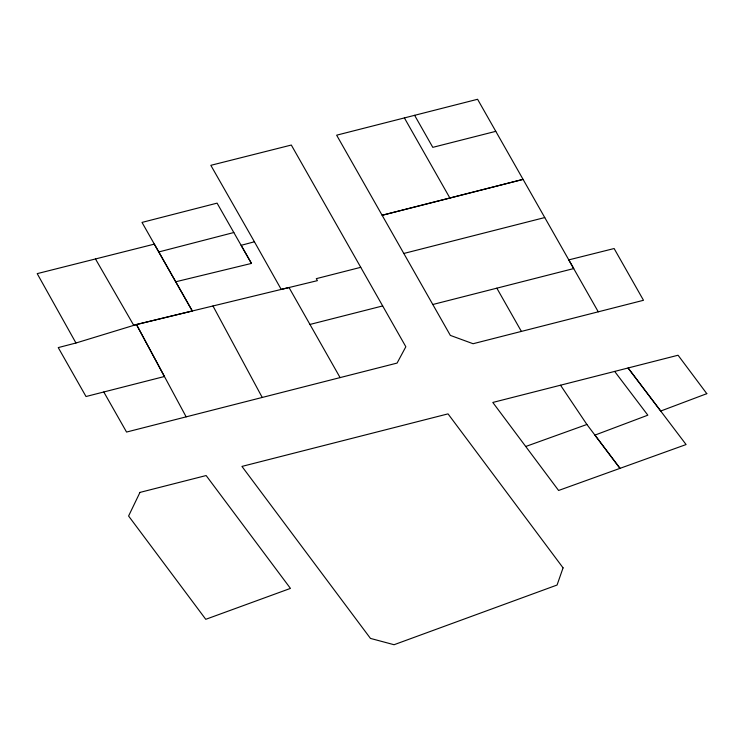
<?xml version="1.0" encoding="UTF-8"?>
<svg xmlns="http://www.w3.org/2000/svg" width="744" height="744" viewBox="0 0 744 744"><rect width="100%" height="100%" fill="white"/><g stroke="black" fill="none" stroke-linecap="round" stroke-linejoin="round"><path stroke-width="1.12" d="M525.729 446.493L586.895 424.471L620.003 468.348L594.921 435.119L647.838 415.18L614.665 371.423L492.807 402.448L558.595 490.473L686.089 444.549L628.085 367.982L614.665 371.423M75.962 343.003L37.2 273.634L95.483 258.959L133.762 325.361L136.468 324.533L164.424 376.511L86.016 396.515L58.246 347.597L75.962 343.003L136.468 324.533L317.4 280.646L316.302 278.656L360.756 267.319M254.42 241.781L210.831 165.326L291.313 145.043L405.843 346.751L397.082 363.081L340.092 377.599L289.016 287.528L281.213 289.407L254.42 241.781L241.149 245.325L251.453 263.423L175.724 281.781M158.77 251.956L233.821 232.528L251.453 263.423M432.813 304.501L573.726 268.565L477.583 99.278L336.641 135.185L450.343 335.395L473.082 343.728L643.495 300.288L614.126 248.533L568.76 259.898L598.269 311.82M449.897 198.034L523.069 179.378L382.128 215.276L449.897 198.034L404.383 117.905M403.787 253.472L544.729 217.564M340.092 377.599L126.554 432.05L103.797 391.986M495.774 131.344L432.794 147.349L414.594 115.292M309.969 324.44L382.667 305.942M95.483 258.959L154.306 244.134L192.315 311.001L136.468 324.533L186.149 416.845M560.53 385.225L586.895 424.471M233.821 232.528L217.081 203.14L142.011 222.41L192.315 311.001M496.843 288.17L521.395 331.433M212.97 305.979L262.223 397.454M563.069 567.858L557.061 585.035L394.06 644.723L370.456 638.408L241.949 466.414L448.037 413.869L563.069 567.858M139.965 492.407L128.591 516.011L205.763 619.315L290.448 588.402L206.135 475.546L139.965 492.407M706.8 393.669L660.719 411.041L628.085 367.982L678.072 355.232L706.8 393.669"/></g></svg>
